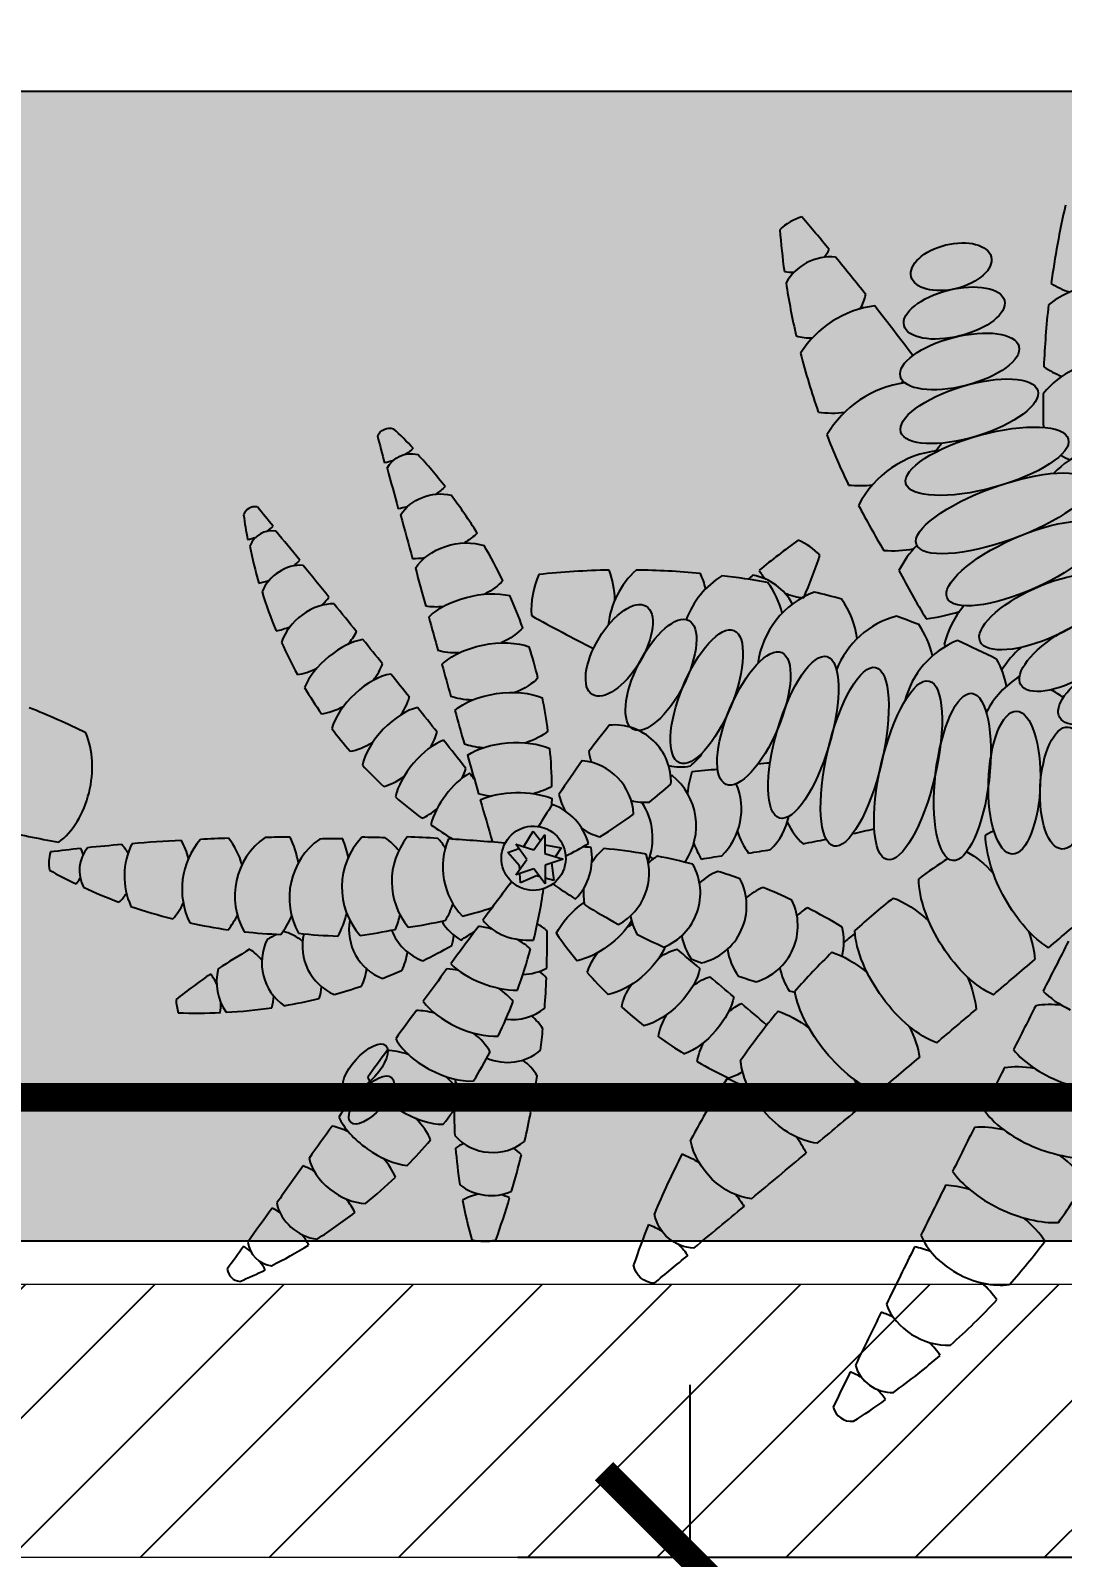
# Model space of a CAD drawing. Header units: millimetres. Extents: x -343543 to 400519, y -115663 to 104219.
# Drawn here: x -243571 to -243213, y 14605 to 15136 of the extents above; entities that cross this region are included whole.
import ezdxf
from ezdxf.xclip import XClip

# ---------------------------------------------------------------- set-up
doc = ezdxf.new("R2010")
doc.units = ezdxf.units.MM
doc.header["$XCLIPFRAME"] = 0
doc.linetypes.add('HIDDEN2', pattern=[0.1875, 0.125, -0.0625])
doc.linetypes.add('XREF MAT BANG TUONG XAY$0$CENTER', pattern=[50.8, 31.75, -6.35, 6.35, -6.35])
doc.layers.get('0').update_dxf_attribs({"color": 231, "lineweight": 0})
doc.layers.get('DefPoints').update_dxf_attribs({"color": 191})
for name, color, linetype, lineweight in [('A-CLNG', 157, 'Continuous', 25), ('A-PATT', 252, 'Continuous', 9), ('A-SYMBOLS', 10, 'Continuous', 13), ('fix lighting', 2, 'Continuous', 5), ('SME-E-LTG-DIM', 55, 'Continuous', 18), ('XREF MAT BANG TUONG XAY$0$A-GRID', 8, 'XREF MAT BANG TUONG XAY$0$CENTER', 15), ('XREF MAT BANG TUONG XAY$0$A-WALL-INT', 8, 'Continuous', 9)]:
    doc.layers.add(name, color=color, linetype=linetype, lineweight=lineweight)
for name, color, linetype in [('XREF MAT BANG NOI THAT$0$A-PATT', 8, 'Continuous'), ('XREF MAT BANG NOI THAT$0$FF-Plants', 8, 'Continuous'), ('XREF MAT BANG TUONG XAY$0$A-FNSH', 8, 'Continuous'), ('XREF MAT BANG TUONG XAY$0$A-FURN', 8, 'Continuous'), ('XREF MAT BANG TUONG XAY$0$A-PATT', 8, 'Continuous')]:
    doc.layers.add(name, color=color, linetype=linetype)
doc.styles.add('SM-DIMTEXT', font='SME.shx', dxfattribs={"width": 0.7})
doc.dimstyles.new('SDIM-100', dxfattribs={"dimscale": 100, "dimtxt": 2, "dimasz": 0.6, "dimexe": 0.6, "dimexo": 0.2, "dimgap": 0.5, "dimtad": 1, "dimdec": 0, "dimzin": 12, "dimtxsty": 'SM-DIMTEXT', "dimblk": 'ARCHTICK', "dimblk1": 'ARCHTICK', "dimblk2": 'ARCHTICK', "dimcen": 0.12, "dimdle": 0.6, "dimclrd": 7, "dimclre": 8, "dimadec": 0, "dimazin": 3, "dimtfac": 2, "dimtix": 1, "dimtmove": 1, "dimatfit": 3, "dimfxl": 1, "dimtzin": 0, "dimarcsym": 1})

# ---------------------------------------------------------------- blocks, each defined once
blk = doc.blocks.new('XREF MAT BANG TUONG XAY$0$00.xref_IKIGAI_Truc')
at = {"layer": 'XREF MAT BANG TUONG XAY$0$A-GRID', "color": 8, "ltscale": 20}
blk.add_lwpolyline([(-2907.53, 14700), (42750, 14700)], dxfattribs=at)
blk = doc.blocks.new('XREF MAT BANG TUONG XAY$0$xref_IKIGAI_Cot')
at = {"layer": 'XREF MAT BANG TUONG XAY$0$A-GRID', "color": 8, "ltscale": 20}
blk.add_lwpolyline([(-2907.53, 14700), (42750, 14700)], dxfattribs=at)
blk = doc.blocks.new('*U244')
at = {"layer": 'XREF MAT BANG TUONG XAY$0$A-PATT'}
h = blk.add_hatch(dxfattribs=at)
h.set_pattern_fill('ANSI31', color=8, scale=10)
h.set_pattern_definition([(45, (42836.782, -11178.564), (-22.45064, 22.45064), [])])
h.paths.add_polyline_path([(-38.7, 47.5), (7351.29, 47.5), (7351.29, -47.5), (-38.7, -47.5)])
at = {"layer": 'XREF MAT BANG TUONG XAY$0$A-WALL-INT', "color": 8}
blk.add_lwpolyline([(-38.7, 47.5), (7351.29, 47.5), (7351.29, -47.5), (-38.7, -47.5)], close=True, dxfattribs=at)
blk = doc.blocks.new('XREF MAT BANG NOI THAT$0$YLD.Studio-03-28')
at = {"layer": 'XREF MAT BANG NOI THAT$0$FF-Plants', "color": 8}
for p, q in [((-35.01, 218.66), (-31.74, 218.8)), ((-32.59, 213), (-35.01, 218.66)), ((-30.1, 213.92), (-32.2, 220.17)), ((-32.2, 220.17), (-26.83, 216.35)), ((-30.36, 218.86), (-29.06, 218.92)), ((-29.06, 218.92), (-24.42, 222.98)), ((-26.83, 216.35), (-21.54, 220.27)), ((-24.42, 222.98), (-23, 219.19)), ((-21.54, 220.27), (-23.52, 213.99)), ((-35.39, 210), (-30.1, 213.92)), ((-32.89, 211.86), (-32.59, 213)), ((-23.52, 213.99), (-18.15, 210.17)), ((-22.39, 217.56), (-22.33, 217.39)), ((-22.33, 217.39), (-17.04, 214.24)), ((-17.04, 214.24), (-20.26, 211.67)), ((-28.81, 210.07), (-35.39, 210)), ((-34.16, 207.04), (-33.37, 210.02)), ((-28.05, 207.8), (-34.16, 207.04)), ((-26.71, 203.82), (-28.81, 210.07)), ((-24.74, 210.11), (-26.71, 203.82)), ((-18.26, 210.09), (-24.74, 210.11)), ((-21.79, 210.1), (-22.86, 204.47)), ((-22.86, 204.47), (-25.89, 206.42))]:
    blk.add_line(p, q, dxfattribs=at)
for centre, major_axis, ratio, start_param, end_param in [((-28.11, 370.05), (12.47, 1.38), 1, 1.147291, 1.658613), ((126.93, 295.28), (154.05, 93.06), 1, 2.093129, 2.150944), ((-720.71, 297.44), (696.05, 87.86), 1, -0.019775, -0.004764), ((-30.78, 359.39), (11.92, 3.92), 1, 0.563286, 1.731811), ((-28.13, 380.65), (7.38, 7.38), 1, 3.163446, 3.394357), ((126.93, 295.28), (179.26, 16.06), 1, 2.620889, 2.695191), ((-28.13, 380.65), (7.38, 7.38), 1, 4.211477, 4.434646), ((-720.71, 297.44), (-27.98, 701.02), 1, -1.525383, -1.508416), ((-32.66, 330.92), (24.34, 7.22), 1, 0.822084, 1.709786), ((-31.22, 367.37), (9.85, 9.85), 1, 3.076455, 3.363905), ((-31.22, 367.37), (9.85, 9.85), 1, 4.411154, 4.681391), ((126.93, 295.28), (161.17, 80.1), 1, 2.34786, 2.432422), ((-720.71, 297.44), (216.65, 667.29), 1, -1.201138, -1.176629), ((97.05, 330.83), (176.44, 17.96), 1, 3.00218, 3.084607), ((-74.88, 320.05), (12.94, 12.94), 1, 0.82062, 1.078808), ((-251.37, 199.89), (-213.13, 68.28), 1, 4.051837, 4.11859), ((-37.22, 309.64), (25.59, 7.36), 1, 0.581757, 1.74589), ((-31.83, 357.06), (23.56, 1.4), 1, 3.924663, 4.201909), ((-31.83, 357.06), (22.43, 7.35), 1, 4.620625, 4.910204), ((126.93, 295.28), (107.29, 144.5), 1, 1.995112, 2.070246), ((-720.71, 297.44), (-15.94, 701.4), 1, -1.561174, -1.547304), ((-69.5, 305.96), (17.74, 4.46), 1, 1.070558, 1.93711), ((-77.5, 341.06), (12.94, 12.94), 1, 4.331164, 4.559334), ((-167.93, 314.89), (-4.41, 4.15), 0.874189, -0.631907, 0.605204), ((-3805.39, -4820.75), (3697.77, 5097.06), 1, 0.010517, 0.012058), ((-77.5, 341.06), (12.94, 12.94), 1, 3.782735, 3.970709), ((97.05, 330.83), (174.08, 33.9), 1, 3.005163, 3.095157), ((-251.37, 199.89), (198.1, 104.13), 1, 0.044622, 0.102098), ((-39.65, 292.82), (24.2, 6.68), 1, 0.349234, 1.81552), ((-35.33, 339.62), (17.75, 17.75), 1, 3.237126, 3.475194), ((-35.33, 339.62), (24.87, 3.43), 1, -1.440259, -1.02539), ((-17.16, 382.24), (160.18, 56.52), 1, 3.202232, 3.258797), ((-158.94, 303.71), (-1.27, 9.62), 0.959793, -0.027203, 1.298202), ((-167.93, 314.89), (7.33, 7.53), 0.490947, -1.435337, -1.122828), ((-3804.47, -4821.9), (-5351.81, 3318.39), 1, 4.647902, 4.650212), ((126.93, 295.28), (127.26, 127.26), 1, 2.248166, 2.319436), ((113.3, 163.34), (-5.54, 152.77), 1, 0.097095, 0.15366), ((90.56, 310.2), (-4.8, 8.15), 0.490947, 0.894952, 1.248419), ((90.56, 310.2), (4.65, 2.84), 0.874189, -0.631907, 0.605204), ((-167.93, 314.89), (7.33, 7.53), 0.490947, 4.036545, 4.390012), ((-62.76, 290.25), (17.63, 4.89), 1, 0.843157, 2.259346), ((-73.48, 322.67), (12.94, 12.94), 1, 4.614517, 4.925034), ((111.07, 162.3), (-108.1, 108.1), 1, -0.487515, -0.393227), ((64.36, 297.58), (-7.76, 9.92), 0.800189, 3.860592, 5.342894), ((112.08, 162.81), (-49.51, 144.63), 1, -0.132709, -0.045878), ((78.73, 305.04), (-7.5, 12.73), 0.490947, 0.941091, 1.224771), ((78.73, 305.04), (-8.66, 1.18), 0.959793, 3.11439, 4.439794), ((-3506.28, 4685.53), (4396.41, 3576.45), 1, -1.566496, -1.564955), ((-16.24, 381.09), (-165.27, 39.2), 1, 0.696456, 0.783287), ((-146.73, 290.5), (8.37, 11.22), 0.800189, 0.718999, 2.201301), ((-158.94, 303.71), (11.45, 11.76), 0.490947, -1.242361, -1.031338), ((-3803.62, -4822.84), (-5285.14, 3423.57), 1, 4.664988, 4.667502), ((-73.48, 322.67), (12.94, 12.94), 1, 3.653835, 3.878467), ((-251.37, 199.89), (-106.67, 196.75), 1, 4.695684, 4.712949), ((-720.71, 297.44), (4.17, 701.56), 1, -1.563026, -1.550692), ((64.36, 297.58), (-9.68, 14.44), 0.490947, 0.847911, 1.176828), ((-3507.5, 4685.01), (-3612.43, 4366.89), 1, 3.135264, 3.137574), ((90.56, 310.2), (-4.8, 8.15), 0.490947, 1.706256, 2.018765), ((97.05, 330.83), (-24.91, 175.59), 1, 1.600203, 1.670446), ((-69.5, 305.96), (18.03, 3.11), 1, -0.858259, -0.431968), ((-33.47, 327.58), (-31.96, 4.13), 1, 1.051212, 1.280295), ((-40.21, 273.86), (24.18, 6.74), 1, 0.34663, 1.812916), ((-33.47, 327.58), (30.91, 9.1), 1, 4.595233, 4.887164), ((110.16, 161.69), (-108.1, 108.1), 1, -0.371224, -0.289813), ((49.87, 288.97), (-9.31, 11.6), 0.671515, 3.780069, 5.510321), ((78.73, 305.04), (-7.5, 12.73), 0.490947, 1.899231, 2.110255), ((-158.94, 303.71), (11.45, 11.76), 0.490947, 4.082683, 4.366363), ((-133.26, 277.48), (9.71, 13.37), 0.671515, 0.638476, 2.368728), ((-146.73, 290.5), (12.65, 14.6), 0.490947, -1.176481, -0.937354), ((-3802.7, -4823.64), (3748.2, 5060.09), 1, 0.012815, 0.015), ((-57.01, 276.13), (17.51, 5.3), 1, 1.041301, 2.442574), ((126.37, 276.32), (160.28, 81.86), 1, 2.561375, 2.637785), ((110.16, 161.69), (140.84, 59.44), 1, 1.700812, 1.771763), ((36.77, 280.2), (-11.29, 13.22), 0.490947, 3.820292, 5.530953), ((49.87, 288.97), (-10.5, 13.85), 0.490947, 0.705769, 1.183947), ((-3508.52, 4684.49), (-3637.95, 4345.65), 1, 3.126715, 3.12923), ((-15.39, 380.15), (163.44, 46.24), 1, 3.430249, 3.524537), ((-69.5, 305.96), (12.94, 12.94), 1, 3.610658, 3.836879), ((-721.27, 278.48), (6.11, 701.55), 1, -1.559332, -1.54792), ((36.77, 280.2), (-11.29, 13.22), 0.490947, 0.612122, 1.183947), ((64.36, 297.58), (-9.68, 14.44), 0.490947, 1.965112, 2.204238), ((-120.03, 266.01), (10.87, 15.97), 0.490947, 0.678699, 2.38936), ((-133.26, 277.48), (11.78, 15.31), 0.490947, -1.152148, -0.795463), ((-3802.7, -4823.64), (3746.64, 5061.25), 1, 0.009963, 0.011888), ((97.05, 330.83), (-125.41, 125.41), 1, 1.0565, 1.112329), ((-34.83, 318.83), (38.3, 15.42), 1, 3.860214, 4.06393), ((-36.53, 255.61), (24.13, 6.93), 1, 0.525946, 2.02247), ((110.16, 161.69), (-135.48, 70.83), 1, -0.447445, -0.381296), ((24.2, 270.68), (-12.04, 12.54), 0.490947, 3.745574, 5.607066), ((-3509.43, 4683.88), (4426, 3539.76), 1, -1.56581, -1.563625), ((-146.73, 290.5), (12.65, 14.6), 0.490947, 3.989504, 4.318421), ((-110.5, 270.5), (-7.85, 7.1), 0.416275, 3.141593, 9.424778), ((-99.39, 272.52), (-7.85, 7.1), 0.416275, 3.141593, 9.424778), ((-51.24, 259.94), (17.6, 4.98), 1, 1.11615, 2.491989), ((-34.83, 318.83), (39.33, 12.58), 1, 4.615045, 4.778236), ((24.2, 270.68), (-12.04, 12.54), 0.490947, 0.587277, 1.183947), ((49.87, 288.97), (-10.5, 13.85), 0.490947, 1.989445, 2.346129), ((-14.47, 379.35), (-167.56, 27.83), 1, 0.84524, 0.926651), ((-106.15, 255.33), (9.92, 16.57), 0.490947, 0.603982, 2.465473), ((-120.03, 266.01), (10.87, 15.97), 0.490947, -1.152148, -0.707001), ((-3802.7, -4823.64), (-5699.58, 2677.37), 1, 4.521646, 4.52347), ((-62.76, 290.25), (18.23, 1.57), 1, 4.16472, 4.507719), ((125, 298.86), (169.97, 59.18), 1, 2.943454, 3.012207), ((-720.63, 285.06), (47.67, 699.96), 1, -1.530529, -1.51896), ((110.16, 161.69), (122.85, 90.99), 1, 1.683103, 1.75189), ((12.21, 260.44), (-12.75, 11.82), 0.490947, 3.756496, 5.600887), ((-3509.43, 4683.88), (-3727.07, 4269.46), 1, 3.100959, 3.102883), ((-133.26, 277.48), (11.78, 15.31), 0.490947, 3.847362, 4.32554), ((97.05, 330.83), (165.49, 63.78), 1, 3.144178, 3.184993), ((-39.57, 280.44), (17.75, 17.75), 1, 4.607864, 4.865684), ((12.21, 260.44), (-12.75, 11.82), 0.490947, 0.644013, 1.183947), ((36.77, 280.2), (-11.29, 13.22), 0.490947, 1.989445, 2.434591), ((1735.19, -5818.21), (6085.55, 1618.54), 1, 1.570168, 1.571709), ((-91.67, 245.47), (8.94, 17.12), 0.490947, 0.614903, 2.459294), ((-106.15, 255.33), (9.92, 16.57), 0.490947, -1.152148, -0.692206), ((-3802.7, -4823.64), (-5360.71, 3303.99), 1, 4.632097, 4.634029), ((-44.88, 246.33), (17.75, 4.44), 1, 1.692739, 2.549569), ((-41.03, 285.06), (17.75, 17.75), 1, 3.51061, 3.720912), ((-34.53, 238.25), (24.11, 6.98), 1, 0.623023, 1.976347), ((110.16, 161.69), (137.81, 66.16), 1, 1.97756, 2.055063), ((0.84, 249.53), (-13.41, 11.06), 0.490947, 3.843286, 5.522008), ((-3509.43, 4683.88), (4624.03, 3276.85), 1, -1.51289, -1.511066), ((1732.81, -5819.56), (6080.13, 1638.78), 1, 1.570977, 1.573492), ((1733.93, -5818.97), (6080.08, 1638.94), 1, 1.568463, 1.570774), ((-0.63, 379.26), (142.85, 91.9), 1, -1.384301, -1.327735), ((-14.47, 379.35), (-155.63, 68.05), 1, 1.208042, 1.278992), ((-120.03, 266.01), (10.87, 15.97), 0.490947, 3.753714, 4.32554), ((-57.01, 276.13), (12.94, 12.94), 1, 3.443401, 3.816748), ((127.6, 283.85), (176.15, 36.91), 1, 3.081133, 3.153915), ((-720.04, 286.02), (-701.55, 6.28), 1, 3.0954, 3.110587), ((24.2, 270.68), (-12.04, 12.54), 0.490947, 1.989445, 2.449387), ((1731.66, -5819.98), (-1615.59, 6086.33), 1, 0.006845, 0.00903), ((-76.64, 236.47), (7.93, 17.61), 0.490947, 0.701694, 2.380415), ((-91.67, 245.47), (8.94, 17.12), 0.490947, -1.152148, -0.763559), ((-3802.7, -4823.64), (-5126.91, 3656.28), 1, 4.696406, 4.698617), ((97.05, 330.83), (166.05, 62.3), 1, 3.239772, 3.303996), ((110.16, 161.69), (152.65, 8.26), 1, 2.473403, 2.533368), ((-9.89, 237.97), (-14.03, 10.26), 0.490947, 3.98658, 5.391529), ((0.84, 249.53), (-13.41, 11.06), 0.490947, 0.772729, 1.183947), ((12.21, 260.44), (-12.75, 11.82), 0.490947, 1.989445, 2.378033), ((-3509.43, 4683.88), (4666.78, 3215.67), 1, -1.502458, -1.500526), ((1731.66, -5819.98), (-1657.99, 6074.92), 1, 0.002676, 0.0046), ((-1.9, 378.5), (-165.87, 36.57), 1, 2.451966, 2.538798), ((-14.47, 379.35), (138.98, 97.66), 1, 3.437173, 3.503321), ((-106.15, 255.33), (9.92, 16.57), 0.490947, 3.728869, 4.32554), ((-39.12, 230.15), (17.91, 3.74), 1, 1.89308, 2.40635), ((-35.43, 264.12), (-23.07, 1.39), 1, 1.051839, 1.328745), ((-29.43, 220.51), (24.16, 6.83), 1, 0.898919, 2.050573), ((-35.43, 264.12), (-16.34, 16.34), 1, 2.931778, 3.115115), ((-3509.43, 4683.88), (-3616.54, 4363.48), 1, 3.118357, 3.120569), ((1731.66, -5819.98), (-1740.97, 6051.66), 1, -0.008287, -0.006463), ((-125.98, 228.84), (17.08, 4.94), 1, 2.204083, 3.274454), ((-114.8, 77.71), (161.68, 27.08), 1, 1.480864, 1.559591), ((-111.01, 228.25), (17.08, 4.93), 1, 2.024853, 3.533691), ((-141.91, 231.11), (12.57, 12.57), 1, 5.915152, 6.098959), ((-114.8, 77.71), (-163.94, 0.05), 1, 4.705661, 4.762338), ((-125.98, 228.84), (-12.57, 12.57), 1, 4.344355, 4.730658), ((-95.08, 225.98), (17.1, 4.88), 1, 1.825605, 3.619336), ((-114.8, 77.71), (-163.91, 2.86), 0.999998, 4.659635, 4.664546), ((-61.12, 228.36), (6.89, 18.04), 0.490947, 0.844988, 2.249936), ((-76.64, 236.47), (7.93, 17.61), 0.490947, -1.152148, -0.911655), ((-3802.7, -4823.64), (3939.99, 4912.23), 1, 0.037597, 0.040172), ((-51.24, 259.94), (12.94, 12.94), 1, 3.621671, 3.816748), ((97.05, 330.83), (-101.46, 145.46), 1, 1.503452, 1.53593), ((-720.04, 286.02), (616.83, 334.27), 1, -0.585206, -0.557024), ((0.84, 249.53), (-13.41, 11.06), 0.490947, 1.989445, 2.229937), ((1731.66, -5819.98), (6068.37, 1681.78), 1, 1.574905, 1.576837), ((-3.02, 377.92), (155.04, 69.38), 1, -1.435677, -1.341389), ((-141.91, 231.11), (17.04, 5.05), 1, 2.602097, 3.077178), ((-114.8, 77.71), (158.16, 43.13), 1, 1.492263, 1.578396), ((-160.74, 229.8), (12.57, 12.57), 1, 5.680202, 6.026293), ((-14.47, 379.35), (-169.58, 9.68), 1, 1.073324, 1.14211), ((-91.67, 245.47), (8.94, 17.12), 0.490947, 3.785606, 4.32554), ((127.6, 283.85), (-65.98, 167.44), 1, 1.44855, 1.508293), ((1731.66, -5819.98), (6040.95, 1777.78), 1, 1.561619, 1.56383), ((-3509.43, 4683.88), (4456.75, 3501), 0.999996, -1.568653, -1.568182), ((-79.67, 223.11), (17.07, 4.96), 1, 2.442404, 3.561484), ((-44.34, 218.17), (2.86, 15.19), 0.674119, 0.619056, 1.96912), ((-61.12, 228.36), (6.89, 18.04), 0.490947, -1.382632, -1.117508), ((-3801.92, -4824.15), (-5247.07, 3481.64), 1, 4.656891, 4.659536), ((1731.66, -5819.98), (-1741.86, 6051.4), 1, -0.000673, 0.001759), ((-4.16, 377.5), (162.71, 48.75), 1, -1.409424, -1.328013), ((-55.75, 518.68), (-309.33, 1.14), 1, 1.233335, 1.283195), ((-160.74, 229.8), (12.57, 12.57), 1, 5.066836, 5.260238), ((-14.47, 379.35), (161.01, 54.1), 1, 3.938294, 4.015798), ((-64.79, 221.43), (17.1, 4.87), 1, 2.737371, 3.549404), ((-76.64, 236.47), (7.93, 17.61), 0.490947, 3.914322, 4.32554), ((-26.44, 214.07), (10.66, 3.34), 1, 2.51498, 8.798165), ((-55.75, 518.68), (304.85, 52.5), 1, 4.258408, 4.300752), ((-141.91, 231.11), (12.57, 12.57), 1, 4.691759, 4.895835), ((-125.98, 228.84), (-12.57, 12.57), 1, 3.037108, 3.325039), ((-111.01, 228.25), (17.18, 4.57), 1, -1.309181, -0.889153), ((-14.47, 379.35), (168.73, 19.57), 1, 4.249273, 4.338395), ((-49.05, 218.03), (12.57, 12.57), 1, 2.371043, 2.858653), ((-61.12, 228.36), (6.89, 18.04), 0.490947, 4.093897, 4.421075), ((-4.16, 377.5), (166.05, 35.75), 1, -1.435097, -1.364146), ((-55.75, 518.68), (218.73, 218.73), 1, 3.701511, 3.734949), ((-55.75, 518.68), (86.22, 297.08), 1, 3.254285, 3.273493), ((-95.08, 225.98), (12.57, 12.57), 1, 4.474951, 4.815659), ((-13.69, 378.84), (130.31, 108.96), 1, 3.770987, 3.877921), ((-64.79, 221.43), (12.57, 12.57), 1, 4.751811, 4.987715), ((-4.16, 377.5), (164.77, 41.25), 1, 4.707412, 4.773561), ((526.07, -46.66), (-534.41, 43.59), 1, -0.428061, -0.382463), ((59.69, 184.07), (29.02, 10.35), 1, 0.808688, 1.28377), ((-55.75, 518.68), (-309.08, 12.59), 1, 1.49001, 1.514148), ((-55.75, 518.68), (72.56, 300.7), 1, 3.304557, 3.338343), ((-79.67, 223.11), (12.57, 12.57), 1, 4.633718, 4.82376), ((-55.75, 518.68), (303.42, 60.18), 1, 4.487866, 4.529554), ((168.91, 65.58), (175.84, 175.84), 1, 1.749512, 1.787497), ((-26.44, 214.07), (18.86, 5.87), 1, 4.670835, 5.646892), ((-194.26, -81.14), (-340.97, 43.28), 1, 4.265182, 4.291331), ((-4.16, 377.5), (-169.25, 14.4), 1, 1.633457, 1.647085), ((-4.16, 377.5), (163.33, 46.63), 1, 4.450499, 4.528003), ((-4.16, 377.5), (164.53, 42.22), 1, 4.590669, 4.659456), ((-210.33, 182.27), (274.76, 72.47), 1, -0.238473, -0.152339), ((35.51, 81.27), (131.95, 77.19), 1, 1.656346, 1.73385), ((136.04, 286.66), (163.45, 80.39), 1, 3.162192, 3.211903), ((0.15, 186.04), (18.66, 6.47), 1, 1.463413, 1.78637), ((-194.26, -81.14), (332.46, 87.19), 1, 0.686963, 0.72865), ((-38.49, 176.4), (19.76, 4.77), 1, 1.257993, 1.538395), ((-26.44, 214.07), (19.57, 5.52), 1, 3.665974, 4.623303), ((-219.23, 208.35), (-2.52, 197.04), 1, 4.62716, 4.640944), ((0.15, 186.04), (19.73, 0.93), 1, 2.492605, 2.840702), ((-12.17, 199.02), (19.05, 5.22), 1, 4.498677, 5.919621), ((45.87, 184.29), (-15.39, 9.32), 0.456009, 4.712389, 10.995574), ((35.51, 81.27), (122.26, 91.78), 1, 1.654961, 1.723748), ((168.91, 65.58), (-248.62, 4.92), 1, -0.533723, -0.478886), ((-38.49, 176.4), (14.37, 14.37), 1, 6.20659, 6.525099), ((12.76, 175.19), (13.97, 13.97), 1, 0.893491, 1.083533), ((-194.26, -81.14), (330.16, 95.54), 1, 0.616686, 0.650472), ((-219.23, 208.35), (194.06, 34.27), 1, -0.344998, -0.269905), ((136.04, 286.66), (161.48, 84.28), 1, 3.213448, 3.290852), ((0.15, 186.04), (19.09, 5.09), 1, 4.409152, 6.108959), ((51.18, 157.5), (29.51, 8.88), 1, 0.454219, 1.166567), ((62.91, 216.62), (29.87, 7.57), 1, 4.47824, 4.82433), ((35.51, 81.27), (-148.48, 36.37), 1, -0.491682, -0.425533), ((-31.6, 194.2), (19.44, 5.96), 1, 3.340978, 4.744634), ((37.36, 169.77), (-18.94, 9.66), 0.405439, 4.712389, 10.995574), ((-252.68, -71.77), (187.37, 187.37), 1, 0.403099, 0.459664), ((168.91, 65.58), (175.84, 175.84), 1, 1.886405, 1.928292), ((-43.03, 160.33), (19.47, 5.84), 1, 1.450716, 1.781814), ((-19.36, 195.28), (21.85, 5.76), 1, 4.079193, 5.036001), ((12.76, 175.19), (13.97, 13.97), 1, 2.10285, 2.425749), ((526.07, -46.66), (138.11, 518.1), 0.999988, 1.397662, 1.398225), ((-210.33, 182.27), (225.55, 172.84), 1, -0.746111, -0.667384), ((7404.17, 6422.59), (-6352.26, 7493.3), 1, 1.55729, 1.558831), ((-250.78, -73.07), (261.79, 41), 1, 0.939147, 1.025978), ((35.51, 81.27), (126.64, 85.63), 1, 1.922607, 1.993558), ((-219.23, 208.35), (83.86, 178.33), 1, -1.386044, -1.32182), ((-43.03, 160.33), (14.37, 14.37), 1, 6.051325, 6.246402), ((-9.04, 158.46), (15.97, 15.97), 1, 1.62073, 1.685999), ((136.04, 286.66), (-147, 107.56), 1, 1.299788, 1.35347), ((-38.49, 176.4), (19.63, 5.27), 1, 3.264132, 4.962173), ((-15.18, 180.12), (21.78, 6), 1, 3.848498, 5.329427), ((-152.83, 119.29), (-39.14, 157.18), 0.999998, -1.523468, -1.519833), ((29.73, 153.87), (-23, 9.44), 0.362784, 4.712389, 10.995574), ((25.1, 162.9), (13.97, 13.97), 1, 2.141547, 2.531114), ((-249.22, -74.28), (240.39, 111.48), 1, 0.552036, 0.646324), ((-4398.2, 3808.72), (-4372.42, 3605.73), 1, 3.130858, 3.132682), ((-49.93, 142.53), (20.08, 3.19), 1, 1.584425, 2.014209), ((-7.94, 123.66), (35.75, 10.14), 1, 0.979264, 1.182981), ((136.04, 286.66), (128.8, 128.8), 1, 3.129157, 3.158314), ((45.83, 132.09), (29.23, 9.76), 1, 0.24432, 0.891093), ((7406.07, 6421.3), (7719.22, 6075.73), 1, 3.166088, 3.168398), ((35.51, 81.27), (152.83, 3.55), 1, 2.59867, 2.680081), ((168.91, 65.58), (-235.52, 79.79), 1, -0.059773, -0.044377), ((-43.03, 160.33), (19.7, 5.03), 1, 3.119432, 4.947597), ((-49.93, 142.53), (19.63, 5.28), 1, 0.11264, 0.485987), ((-7.94, 123.66), (26.28, 26.28), 1, 1.152024, 1.315215), ((596.91, 254.59), (622.34, 106.69), 1, 3.129017, 3.14043), ((-157.18, 139.15), (114.54, 114.54), 1, 5.565279, 5.620627), ((12.76, 175.19), (-13.97, 13.97), 1, 2.186059, 2.216859), ((59.69, 184.07), (-21.79, 21.79), 1, 2.605271, 2.789078), ((-4398.2, 3808.72), (3709.3, 4284.92), 1, -1.56033, -1.558406), ((-219.23, 208.35), (102.72, 168.17), 1, -1.36396, -1.323145), ((22.16, 137.48), (-22.9, 9.68), 0.362784, 4.712389, 10.995574), ((-55.34, 126.48), (19.56, 5.55), 1, 1.427415, 1.933279), ((-9.38, 164.4), (21.7, 6.3), 1, 3.632054, 4.833195), ((-210.33, 182.27), (284.07, 6.79), 1, -0.199224, -0.142547), ((7407.63, 6420.08), (8439.57, 5027.37), 1, 3.298149, 3.300663), ((-247.88, -75.62), (-253.08, 78.52), 1, 4.325258, 4.406669), ((-4398.2, 3808.72), (-4350.72, 3631.89), 1, 3.131468, 3.133513), ((168.91, 65.58), (247.86, 20.07), 1, 2.745054, 2.77094), ((-55.34, 126.48), (18.96, 7.33), 1, 0.02821, 0.371208), ((-7.93, 115.69), (27.09, 10.34), 1, 1.529921, 1.821852), ((599.04, 237.65), (446.48, 446.48), 1, 2.51248, 2.524814), ((-193.37, -80.66), (272.7, 209.21), 0.999999, 0.034329, 0.040727), ((-49.93, 142.53), (19.47, 5.84), 1, 3.143861, 4.874981), ((-219.23, 208.35), (-196.25, 17.86), 1, 2.791531, 2.84736), ((15.6, 120.29), (-28.08, 8.27), 0.32034, 4.712389, 10.995574), ((-155.05, 122.21), (-53.34, 152.94), 1, 4.436484, 4.462597), ((37.32, 105.52), (29.5, 8.92), 1, 0.070833, 1.148318), ((52.57, 141.4), (18.84, 5.94), 1, -1.380608, -0.489438), ((83.87, 118.76), (13.97, 13.97), 1, 1.326609, 1.520011), ((-193.37, -80.66), (302.02, 164.06), 1, 0.133382, 0.183242), ((-61.07, 108.37), (19.97, 3.81), 1, 1.553919, 1.98021), ((-7.25, 147.46), (22.08, 4.8), 1, 3.700579, 4.290899), ((51.18, 157.5), (29.65, 8.4), 1, 4.685359, 5.071661), ((212.26, -123.41), (123.87, 220.24), 1, 0.592112, 0.649927), ((179.63, 116.05), (17.05, 4.43), 1, 0.017414, 0.528736), ((168.91, 65.58), (-241.25, 60.29), 1, 0.002879, 0.010825), ((-247.88, -75.62), (-252.5, 80.36), 1, 4.227807, 4.298758), ((-61.07, 108.37), (14.37, 14.37), 1, 6.040312, 6.266533), ((-4.62, 105.25), (21.36, 7.37), 1, 1.660238, 2.075107), ((83.87, 118.76), (19.39, 3.79), 1, 2.53236, 2.87845), ((174.08, 117.62), (13.83, 13.83), 1, 2.090464, 2.377913), ((212.26, -123.41), (216.66, 130.03), 1, 1.183698, 1.258), ((165.08, 110.91), (16.86, 5.1), 1, -0.398908, 0.769616), ((192.02, 124.28), (10.36, 10.36), 1, 2.177455, 2.408366), ((-219.23, 208.35), (-195.85, 21.8), 1, 2.710852, 2.781096), ((599.04, 237.65), (-118.6, 620.18), 1, 1.568655, 1.58163), ((136.93, 287.13), (180.4, 25.21), 1, 4.162602, 4.248736), ((65.77, 129.34), (19.56, 2.78), 1, -0.991297, -0.516216), ((212.26, -123.41), (243.25, 68.4), 1, 1.548958, 1.633521), ((130.29, 91.05), (34.26, 9.83), 1, -0.154889, 0.732814), ((-442.18, 870.59), (-725.84, 665.89), 1, 3.003743, 3.018754), ((7408.97, 6418.74), (7972.1, 5739.9), 1, 3.214224, 3.216408), ((8.86, 102.44), (-31.05, 7.29), 0.300118, 4.712389, 10.995574), ((-210.33, 182.27), (200.93, 200.93), 1, 5.229534, 5.264231), ((212.26, -123.41), (-178.67, 178.67), 1, -0.414961, -0.339827), ((101.85, 79.89), (36.02, 10.01), 1, -0.133882, 0.768981), ((161.54, 110.34), (32.81, 4.67), 1, 2.856985, 3.134232), ((192.02, 124.28), (10.36, 10.36), 1, 3.225486, 3.448654), ((-214.12, 102.47), (-7.06, 4.74), 0.874189, -0.631907, 0.605204), ((-4076.43, -7844.51), (-8058.88, 3635.95), 1, 4.682984, 4.684525), ((-55.34, 126.48), (19.81, 4.54), 1, 4.229445, 4.734078), ((27.94, 80.03), (29.81, 7.8), 1, 0.004255, 0.944321), ((45.83, 132.09), (29.57, 8.66), 1, 4.562886, 5.044669), ((-442.18, 870.59), (801.61, 572.42), 1, -1.520806, -1.503839), ((-20.7, 230.29), (-231.06, 59.01), 1, 0.81374, 0.870305), ((-199.1, 89.05), (-3.96, 13.04), 0.959793, -0.027203, 1.298202), ((-214.12, 102.47), (8.43, 12.11), 0.490947, -1.435337, -1.122828), ((-4074.9, -7845.89), (4068.89, 7849.19), 1, 0.022593, 0.024903), ((-69.85, 91.43), (14.37, 14.37), 1, 6.083489, 6.308121), ((-219.23, 208.35), (-162.14, 111.99), 0.999993, 3.177662, 3.179972), ((-247.88, -75.62), (-247.49, 94.68), 1, 4.177625, 4.243774), ((599.04, 237.65), (-135.55, 616.7), 1, 1.569186, 1.581315), ((212.26, -123.41), (237.46, 86.4), 1, 1.698623, 1.769893), ((80.27, 69.71), (33.9, 9.65), 1, -0.177157, 0.821616), ((138.4, 100.91), (24.92, 24.92), 1, 2.251134, 2.489202), ((4.15, 83.88), (-31.05, 7.29), 0.300118, 4.712389, 10.995574), ((174.08, 117.62), (13.83, 13.83), 1, 3.425162, 3.695399), ((-214.12, 102.47), (8.43, 12.11), 0.490947, 4.036545, 4.390012), ((-179.16, 73.54), (9.02, 17.45), 0.800189, 0.718999, 2.201301), ((-199.1, 89.05), (13.17, 18.92), 0.490947, -1.242361, -1.031338), ((-4073.5, -7847), (4073.7, 7846.7), 1, 0.020515, 0.023029), ((7408.97, 6418.74), (7565.69, 6265.88), 1, 3.149351, 3.151275), ((125.75, 89.41), (31.99, 31.99), 1, 2.292971, 2.522054), ((-442.18, 870.59), (910.7, 375.34), 1, -1.318792, -1.296699), ((-19.16, 228.9), (226.43, 74.85), 1, 3.449787, 3.536618), ((20.76, 55.09), (29.64, 8.42), 1, 0.111098, 1.050224), ((-210.33, 182.27), (135.08, 249.99), 1, -1.44289, -1.413733), ((189.63, -137.44), (232.66, 98.59), 1, 1.646774, 1.723184), ((57.64, 55.67), (33.49, 10.99), 1, 0.477208, 0.781672), ((111.64, 56.42), (-7.72, 28.24), 0.32034, 1.570796326843089, 7.853981634022675), ((129.01, 62.6), (-7.23, 23.79), 0.362784, 1.570796326542845, 7.853981633722432), ((146.35, 65.94), (-5.23, 20.61), 0.405439, 1.570796326753082, 7.853981633932668), ((161.54, 110.34), (-23.43, 23.43), 1, 1.594904, 1.627151), ((163.18, 67.82), (-4.34, 17.46), 0.456009, 1.570796327003859, 7.853981634183445), ((-179.16, 73.54), (14.17, 23.12), 0.490947, -1.176481, -0.937354), ((-247.88, -75.62), (-225.55, 139.07), 1, 4.276146, 4.322723), ((37.32, 105.52), (29.7, 8.22), 1, 4.657908, 5.047475), ((93.51, 50.97), (-10.8, 30.01), 0.300118, 1.570796326502317, 7.853981633681903), ((179.29, 68.9), (-3.44, 13.91), 0.543524, 1.570796326758771, 7.853981633938357), ((-199.1, 89.05), (13.17, 18.92), 0.490947, 4.082683, 4.366363), ((-157.53, 58.59), (10.38, 20.74), 0.671515, 0.638476, 2.368728), ((-4072.05, -7847.89), (4291.59, 7729.68), 1, 0.045968, 0.048152), ((1.84, 65.02), (-29.08, 3.35), 0.32034, 4.712389, 10.995574), ((114.45, 84.22), (55.34, 17.26), 1, 2.954557, 3.158273), ((138.4, 100.91), (24.92, 24.92), 1, 3.208423, 3.306613), ((-17.77, 227.8), (219.55, 93.13), 1, 3.468642, 3.56293), ((-157.53, 58.59), (12.81, 23.9), 0.490947, -1.152148, -0.795463), ((7408.97, 6418.74), (-7814.55, 5952.61), 1, 1.353149, 1.354972), ((214.95, -118.36), (178.67, 178.67), 1, 1.507122, 1.510757), ((39.13, 37.21), (32.6, 13.39), 1, 0.497671, 0.926523), ((76.05, 43.59), (-11.97, 26.71), 0.32034, 1.570796326202381, 7.853981633381967), ((-136.57, 45.73), (11.39, 24.61), 0.490947, 0.678699, 2.38936), ((-4072.05, -7847.89), (-8006.89, 3749.05), 1, 4.686888, 4.688812), ((-210.33, 182.27), (200.93, 200.93), 1, 5.025432, 5.079115), ((-136.57, 45.73), (11.39, 24.61), 0.490947, -1.152148, -0.707001), ((59.21, 36.19), (-10.29, 22.63), 0.362784, 1.570796326205139, 7.853981633384725), ((-179.16, 73.54), (14.17, 23.12), 0.490947, 3.989504, 4.318421), ((-114.89, 34.11), (9.94, 25.23), 0.490947, 0.603982, 2.420377), ((-4072.05, -7847.89), (4131.37, 7816.49), 1, 0.020191, 0.022015), ((7408.97, 6418.74), (7593.47, 6232.18), 1, 3.159148, 3.16108), ((-0.12, 46.92), (-24.85, 0.77), 0.362784, 4.712389, 10.995574), ((-247.88, -75.62), (-132.14, 229.68), 1, 4.701668, 4.714353), ((10.37, 29.18), (29.95, 7.23), 1, 0.306291, 0.866837), ((-16.31, 226.91), (208.22, 116.26), 1, 3.476887, 3.558298), ((-114.89, 34.11), (9.94, 25.23), 0.490947, -1.152148, -0.692206), ((27.94, 80.03), (29.51, 8.85), 1, 4.597926, 4.920824), ((20.36, 21.41), (35.04, 3.76), 1, 0.611668, 0.904591), ((-157.53, 58.59), (12.81, 23.9), 0.490947, 3.847362, 4.32554), ((-92.58, 23.77), (8.46, 25.76), 0.490947, 0.614903, 2.459294), ((-4072.05, -7847.89), (-7987.25, 3790.71), 1, 4.686738, 4.688669), ((44.58, 26.29), (-10.69, 18.38), 0.405439, 4.712389, 10.995574), ((-92.58, 23.77), (8.46, 25.76), 0.490947, -1.152148, -0.763559), ((-2.03, 29.34), (-21.23, 1.07), 0.405439, 4.712389, 10.995574), ((-69.7, 14.75), (6.95, 26.21), 0.490947, 0.701694, 1.194978), ((-4072.05, -7847.89), (4134.36, 7814.91), 1, 0.014988, 0.0172), ((7408.97, 6418.74), (7542.37, 6293.93), 1, 3.153558, 3.155493), ((31.44, 15.55), (-8.97, 15.6), 0.456009, 4.712389, 10.995574), ((-210.33, 182.27), (117.51, 258.72), 1, 4.57275, 4.590231), ((85.3, 10.6), (30.46, 8.83), 1, -1.194927, 0.516377), ((131.9, -270.46), (303.95, 46.02), 1, 1.410038, 1.448165), ((115.03, 12.41), (30.45, 8.87), 1, -1.13023, 0.600891), ((170.71, 18.85), (30.84, 7.37), 1, 2.308965, 2.535186), ((131.9, -270.46), (272.76, 141.78), 1, 0.980189, 1.050433), ((141.32, 15.18), (30.56, 8.47), 1, -1.009427, 0.406762), ((200.45, 17.42), (29.63, 11.31), 1, 2.222132, 2.446764), ((131.9, -270.46), (305.03, 38.2), 1, 1.220489, 1.310482), ((-16.31, 226.91), (-238.48, 0.16), 1, 0.960407, 1.031357), ((-136.57, 45.73), (11.39, 24.61), 0.490947, 3.753714, 4.32554), ((141.32, 15.18), (22.42, 22.42), 1, 1.840951, 1.956005), ((9598.21, -2076.1), (-9680.08, 1672.37), 1, -0.02331, -0.021125), ((-243.8, -91.45), (172.72, 200.95), 1, -1.320605, -1.239195), ((-22.06, -193.56), (-25.27, 5.06), 0.671515, 0.638476, 2.368728)]:
    blk.add_ellipse(centre, major_axis=major_axis, ratio=ratio, start_param=start_param, end_param=end_param, dxfattribs=at)
at = {"layer": 'XREF MAT BANG NOI THAT$0$FF-Plants', "color": 8, "extrusion": (0, 0, -1)}
for centre, major_axis, ratio, start_param, end_param in [((117.18, 263.57), (-4.24, 9.61), 0.490947, -1.435337, -1.122828), ((117.18, 263.57), (5.58, 2.35), 0.874189, -0.631907, 0.605204), ((88.81, 248.1), (-3.93, 13.43), 0.800189, 0.718999, 2.201301), ((104.86, 256.22), (-6.63, 15.02), 0.490947, -1.242361, -1.031338), ((104.86, 256.22), (4.54, 8.58), 0.959793, -0.027203, 1.298201), ((71.64, 240.59), (-4.43, 15.92), 0.671515, 0.638476, 2.368728), ((88.81, 248.1), (-6.76, 18.09), 0.490947, -1.176481, -0.937354), ((117.18, 263.57), (-4.24, 9.61), 0.490947, 4.036545, 4.390012), ((55.24, 234.46), (-4.61, 18.76), 0.490947, 0.678699, 2.38936), ((71.64, 240.59), (-5.7, 18.46), 0.490947, -1.152148, -0.795463), ((38.5, 229.29), (-3.52, 18.99), 0.490947, 0.603982, 2.465473), ((55.24, 234.46), (-4.61, 18.76), 0.490947, -1.152148, -0.707001), ((104.86, 256.22), (-6.63, 15.02), 0.490947, 4.082683, 4.366363), ((21.5, 225.1), (-2.41, 19.16), 0.490947, 0.614903, 2.459294), ((38.5, 229.29), (-3.52, 18.99), 0.490947, -1.152148, -0.692206), ((4.28, 221.9), (-1.29, 19.27), 0.490947, 0.701694, 2.380415), ((21.5, 225.1), (-2.41, 19.16), 0.490947, -1.152148, -0.763559), ((88.81, 248.1), (-6.76, 18.09), 0.490947, 3.989504, 4.318421), ((-13.1, 219.71), (-0.17, 19.31), 0.490947, 0.844988, 2.249936), ((4.28, 221.9), (-1.29, 19.27), 0.490947, -1.152148, -0.911655), ((71.64, 240.59), (-5.7, 18.46), 0.490947, 3.847362, 4.32554), ((55.24, 234.46), (-4.61, 18.76), 0.490947, 3.753714, 4.32554), ((38.5, 229.29), (-3.52, 18.99), 0.490947, 3.728869, 4.32554), ((4.28, 221.9), (-1.29, 19.27), 0.490947, 3.914322, 4.32554), ((21.5, 225.1), (-2.41, 19.16), 0.490947, 3.785606, 4.32554), ((-49.67, 192.68), (-10.73, 13.68), 0.490947, 0.772729, 1.678136), ((-49.67, 192.68), (-10.73, 13.68), 0.490947, 4.035032, 5.522008), ((-60.86, 181.57), (-11.51, 13.03), 0.490947, 0.644013, 1.183947), ((-60.86, 181.57), (-11.51, 13.03), 0.490947, 3.919733, 5.600887), ((-71.38, 169.83), (-12.25, 12.34), 0.490947, 0.587277, 1.183947), ((-60.86, 181.57), (-11.51, 13.03), 0.490947, 1.989445, 2.116551), ((-165.32, 170.56), (-6.97, 6.38), 0.874189, -0.631907, 0.605204), ((-71.38, 169.83), (-12.25, 12.34), 0.490947, 3.745574, 5.607066), ((-146.89, 157.86), (-15.12, 0.86), 0.959793, -0.027203, 1.298202), ((-165.32, 170.56), (10.87, 12.27), 0.490947, 0.894952, 1.248419), ((-81.19, 157.49), (-12.94, 11.6), 0.490947, 0.612122, 1.183947), ((-71.38, 169.83), (-12.25, 12.34), 0.490947, 1.989445, 2.449387), ((-165.32, 170.56), (10.87, 12.27), 0.490947, 1.706256, 2.018765), ((-124.93, 140.4), (16.48, 14.31), 0.800189, 3.860592, 5.342894), ((-146.89, 157.86), (16.98, 19.18), 0.490947, 0.941091, 1.224771), ((-81.19, 157.49), (-12.94, 11.6), 0.490947, 3.820292, 5.530953), ((-90.28, 144.61), (-13.6, 10.83), 0.490947, 0.705769, 1.183947), ((-81.19, 157.49), (-12.94, 11.6), 0.490947, 1.989445, 2.434591), ((-146.89, 157.86), (16.98, 19.18), 0.490947, 1.899231, 2.110255), ((-124.93, 140.4), (21.25, 21.36), 0.490947, 0.847911, 1.176828), ((-90.28, 144.61), (-11.37, 9.58), 0.671515, -1.163527, -0.772865), ((-90.28, 144.61), (-13.6, 10.83), 0.490947, 1.989445, 2.346129), ((-103.12, 120.95), (19.68, 16.64), 0.671515, 3.780069, 5.510321), ((-103.12, 120.95), (22.46, 20.09), 0.490947, 0.705769, 1.183947), ((-124.93, 140.4), (21.25, 21.36), 0.490947, 1.965112, 2.204238), ((-83.74, 101.68), (23.59, 18.75), 0.490947, 3.820292, 5.530953), ((-83.74, 101.68), (23.59, 18.75), 0.490947, 0.612122, 1.183947), ((-103.12, 120.95), (22.46, 20.09), 0.490947, 1.989445, 2.346129), ((-65.52, 81.32), (24.64, 17.35), 0.490947, 3.745574, 5.607066), ((-65.52, 81.32), (24.64, 17.35), 0.490947, 0.587277, 1.183947), ((-83.74, 101.68), (23.59, 18.75), 0.490947, 1.989445, 2.434591), ((-48.51, 59.94), (25.6, 15.88), 0.490947, 3.756496, 5.600887), ((-65.52, 81.32), (24.64, 17.35), 0.490947, 1.989445, 2.449387), ((-48.51, 59.94), (25.6, 15.88), 0.490947, 0.725468, 1.183947), ((-32.77, 37.6), (26.48, 14.37), 0.490947, 3.843286, 5.522008), ((-48.51, 59.94), (25.6, 15.88), 0.490947, 1.989445, 2.378033)]:
    blk.add_ellipse(centre, major_axis=major_axis, ratio=ratio, start_param=start_param, end_param=end_param, dxfattribs=at)
blk = doc.blocks.new('XREF MAT BANG NOI THAT')
at = {"layer": 'XREF MAT BANG NOI THAT$0$A-PATT'}
h = blk.add_hatch(dxfattribs=at)
h.set_pattern_fill('CROSS', color=8, scale=5)
h.paths.add_polyline_path([(17730, 15115), (22270.01, 15115), (22270.01, 14715), (17730, 14715)])
at = {"color": 8}
for points in [[(17600, 15565), (22400, 15565), (22400, 15115), (17600, 15115)], [(17730, 15115), (22270.01, 15115), (22270.01, 14715), (17730, 14715)]]:
    blk.add_lwpolyline(points, close=True, dxfattribs=at)
at = {"color": 8, "rotation": 90}
for p in [(19092.77, 14898.12), (19671.51, 14874.64)]:
    blk.add_blockref('XREF MAT BANG NOI THAT$0$YLD.Studio-03-28', p, dxfattribs=at)
blk = doc.blocks.new('01.Xref _MB T1')
at = {"layer": 'XREF MAT BANG TUONG XAY$0$A-FNSH', "color": 8, "elevation": 0}
blk.add_lwpolyline([(17729.99734, 15115.0002), (22270.01323, 15115.0002), (22270.01323, 14715.0002), (17729.99734, 14715.0002)], close=True, dxfattribs=at)
blk.add_lwpolyline([(19999.99607, 14715), (15914.99991, 14714.99991), (15914.99991, 14589.99991), (16079.99997, 14589.99991), (16080.00846, 12469.99987), (16204.99154, 12470.00001), (16204.98304, 14284.99953), (16319.99027, 14284.99599), (16319.99965, 14590), (19999.99612, 14590)], dxfattribs=at)
at = {"color": 8}
blk.add_blockref('XREF MAT BANG TUONG XAY$0$00.xref_IKIGAI_Truc', (0.00011, 0), dxfattribs=at)
ref = blk.add_blockref('XREF MAT BANG TUONG XAY$0$xref_IKIGAI_Cot', (-0.00927, -0.00001), dxfattribs=at)
XClip(ref).set_block_clipping_path([(-1610.3425959283, -2225.6693134198), (41829.1295208634, 21555.8819575264)])
at = {"layer": 'XREF MAT BANG TUONG XAY$0$A-FURN', "color": 8}
blk.add_blockref('*U244', (16343.69831, 14652.50058), dxfattribs=at)
at = {"layer": 'A-PATT', "color": 8}
blk.add_blockref('XREF MAT BANG NOI THAT', (0, 0), dxfattribs=at)
blk = doc.blocks.new('_ArchTick')
at = {"color": 0, "linetype": 'ByBlock', "const_width": 0.15}
blk.add_lwpolyline([(-0.5, -0.5), (0.5, 0.5)], dxfattribs=at)
blk = doc.blocks.new('*D1183')
at = {"layer": 'DefPoints', "color": 0, "transparency": 16777216}
for p in [(-243342.08, 14605), (-242854.02, 14605), (-242854.02, 13875)]:
    blk.add_point(p, dxfattribs=at)
at = {"layer": 'SME-E-LTG-DIM', "color": 7, "lineweight": -2, "transparency": 16777216}
blk.add_line((-243342.08, 13815), (-243342.08, 14665), dxfattribs=at)
at = {"layer": 'SME-E-LTG-DIM', "color": 8, "lineweight": -2, "transparency": 16777216}
for p, q in [((-242874.02, 14605), (-243402.08, 14605)), ((-242874.02, 13875), (-243402.08, 13875))]:
    blk.add_line(p, q, dxfattribs=at)
at = {"layer": 'SME-E-LTG-DIM', "color": 7, "lineweight": -2, "transparency": 16777216, "xscale": 60, "yscale": 60, "zscale": 60}
for p, rotation in [((-243342.08, 14605), 90), ((-243342.08, 13875), 270)]:
    blk.add_blockref('_ArchTick', p, dxfattribs=dict(at, rotation=rotation))
at = {"layer": 'SME-E-LTG-DIM', "color": 0, "transparency": 16777216, "insert": (-243467.08, 14240), "char_height": 150, "attachment_point": 5, "rotation": 90, "style": 'SM-DIMTEXT'}
blk.add_mtext('730', dxfattribs=at)

msp = doc.modelspace()

# ---------------------------------------------------------------- block references
at = {"layer": 'A-SYMBOLS'}
msp.add_blockref('01.Xref _MB T1', (-262854.02, 0), dxfattribs=at)

# ---------------------------------------------------------------- next in the draw order: hatches: boundary and pattern name
at = {"layer": 'A-PATT'}
h = msp.add_hatch(dxfattribs=at)
h.set_pattern_fill('DOTS', color=256, scale=25)
h.set_pattern_definition([(0, (-262854.025, -1e-05), (19.84375, 39.6875), [0, -39.6875])])
h.paths.add_polyline_path([(-248629.03, 19175), (-246774.03, 19175), (-246774.03, 15115), (-238934.01, 15115), (-238934.01, 19175), (-237079.02, 19175), (-237079.03, 14715), (-248629.02, 14714.99)])
h.paths.add_polyline_path([(-246444.03, 19385), (-239264.01, 19385), (-239264.01, 19085), (-246444.03, 19085)])

# ---------------------------------------------------------------- next in the draw order: linework, layer by layer
at = {"layer": 'A-CLNG', "color": 251}
msp.add_lwpolyline([(-248629.03, 19175), (-246774.03, 19175), (-246774.03, 15115), (-238934.01, 15115), (-238934.01, 19175), (-237079.02, 19175), (-237079.03, 14715), (-248629.02, 14714.99)], close=True, dxfattribs=at)
at = {"layer": 'A-CLNG', "color": 251, "elevation": 0}
msp.add_lwpolyline([(-246774.03, 15115), (-238934.01, 15115), (-238934.01, 19085), (-246774.03, 19085)], close=True, dxfattribs=at)
at = {"layer": 'fix lighting', "linetype": 'HIDDEN2', "const_width": 10}
msp.add_lwpolyline([(-245124.03, 14765), (-240584.01, 14765)], dxfattribs=at)

# ---------------------------------------------------------------- next in the draw order: dimensions: what is measured, and where the dimension line sits
at = {"layer": 'SME-E-LTG-DIM'}
dim = msp.add_linear_dim(base=(-243342.08, 14605), p1=(-242854.02, 13875), p2=(-242854.02, 14605), angle=90, dimstyle='SDIM-100', override={"dimtxt": 1.5, "dimtfill": 0}, dxfattribs=at)
dim.commit()
dim.dimension.update_dxf_attribs({"geometry": '*D1183', "text_midpoint": (-243467.08, 14240)})

doc.saveas('drawing.dxf')
